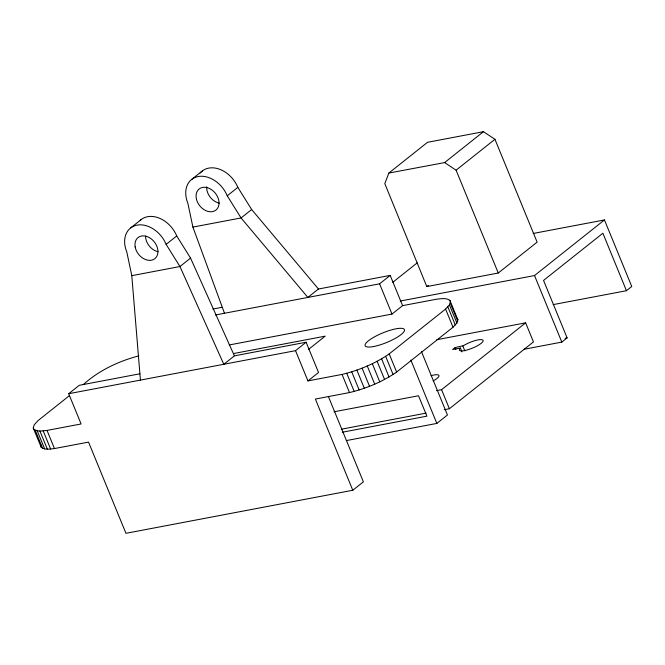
<?xml version="1.0" encoding="UTF-8"?>
<svg xmlns="http://www.w3.org/2000/svg" width="665" height="665" viewBox="0 0 665 665"><rect width="100%" height="100%" fill="white"/><g stroke="black" fill="none" stroke-linecap="round" stroke-linejoin="round"><path stroke-width="1" d="M328.335 396.39L363.381 481.834L352.783 490.263L125.943 533.313L88.545 442.109L54.472 448.567C50.174 448.942 45.062 450.188 41.297 447.42L33.25 428.044L34.256 424.736L38.113 420.538L69.534 395.559M40.831 444.669L41.297 447.42M307.937 380.912L318.535 372.483L306.124 342.234L295.534 350.663L307.937 380.912L342.043 374.428C358.759 370.372 375.01 363.705 389.191 353.905L445.583 309.067L449.44 304.869L450.446 301.561L449.839 300.331C446.082 297.571 440.97 298.818 436.672 299.184L402.599 305.642L392.001 314.071L229.25 344.96M352.783 490.263L315.376 399.058L349.491 392.574C366.199 388.526 382.458 381.86 396.639 372.051L453.023 327.213L456.888 323.015L457.886 319.715L449.839 300.331M388.85 173.058L384.802 183.607L426.805 286.59L498.276 273.024L537.129 242.135L494.943 139.284L483.455 131.687L427.52 142.302L388.85 173.058L444.602 162.584L483.455 131.687M460.404 348.053L459.997 348.435A12.81 3.117 -22.3 0 0 471.385 348.551A12.81 3.117 -22.3 0 0 482.383 339.807A12.81 3.117 -22.3 0 0 463.472 345.667L455.109 347.562L452.632 349.524L460.404 348.053L461.967 351.868M130.855 227.787L141.454 219.367M191.961 179.201L202.559 170.78M166.125 244.379L176.724 235.95L190.556 258.111L234.396 355.85L223.806 364.279L179.957 266.532L166.125 244.379A25.619 19.036 51.5 0 0 137.023 225.127A25.619 19.036 51.5 0 0 126.766 251.852L131.795 275.676L140.423 380.097M224.487 313.257L192.9 227.089L187.871 203.266A25.619 19.036 51.5 0 1 198.128 176.541A25.619 19.036 51.5 0 1 227.231 195.793L237.829 187.364L251.661 209.525L318.46 289.009L390.189 275.393L402.599 305.642M190.556 258.111L179.957 266.532L131.795 275.676M251.661 209.525L241.062 217.945L192.9 227.089M33.25 428.044L33.857 429.274C37.614 432.034 42.726 430.795 47.024 430.421L81.097 423.962L68.695 393.713L79.293 385.293L139.908 373.788M83.225 384.669C98.894 370.438 118.503 361.228 138.827 355.875M444.602 162.584L456.09 170.182L494.943 139.284M318.46 289.009L307.87 297.43L241.062 217.945L227.231 195.793M215.394 314.986L379.59 283.822L390.189 275.393M392.816 282.268L417.213 262.866M308.394 349.507L325.185 336.158L233.498 353.556M426.805 286.59L428.426 285.302M400.18 301.054L534.519 275.551L604.46 219.949L631.75 286.49L626.455 290.705L553.172 304.612M436.473 390.654L441.577 389.682L525.633 322.841L533.455 341.901L449.39 408.742L444.287 409.715M346.315 440.596L436.847 423.414L447.445 414.993L421.46 351.635M524.161 349.25L561.817 342.101L567.112 337.887L543.538 280.414L602.881 233.232L626.455 290.705M533.214 233.465L604.46 219.949M212.858 309.05L221.944 307.33M234.396 355.85L306.124 342.234M68.695 393.713L295.534 350.663M436.83 339.699L525.633 322.841M565.075 338.277L567.112 337.887M333.988 411.801L418.526 395.758L426.897 416.174L342.359 432.225M341.552 429.166L426.09 413.123M457.287 318.485L457.886 319.715M534.519 275.551L561.817 342.101M456.09 170.182L498.276 273.024M450.313 303.082L457.753 321.237M449.44 304.869L456.888 323.015M447.853 306.873L455.301 325.027M462.873 346.091L464.827 350.854M445.583 309.067L453.023 327.213M455.109 347.562L455.891 349.466M441.577 389.682L449.39 408.742M379.59 283.822L392.001 314.071M410.862 360.056L436.847 423.414M389.191 353.905L396.639 372.051M385.65 356.34L393.09 374.486M381.594 358.809L389.042 376.964M377.122 361.278L384.57 379.432M372.317 363.688L379.757 381.835M367.263 365.991L374.711 384.137M362.084 368.144L369.524 386.29M356.864 370.097L364.304 388.244M351.719 371.818L359.158 389.964M346.748 373.273L354.187 391.419M342.043 374.428L349.491 392.574M47.024 430.421L54.472 448.567M43.192 430.887L50.64 449.033M39.9 431.003L47.348 449.149M37.215 430.77L44.655 448.917M35.187 430.189L42.627 448.335M431.028 375.683A12.81 3.117 -22.3 0 1 438.942 375.492A12.81 3.117 -22.3 0 1 433.173 380.92M158.17 251.736A13.483 10.017 51.5 0 1 145.56 236.1M140.182 220.431A25.619 19.036 51.5 0 1 176.724 235.95M200.148 173.058A25.619 19.036 51.5 0 1 237.829 187.364M219.267 203.141A13.483 10.017 51.5 0 1 206.699 186.757M373.663 346.523A21.238 5.17 -22.3 0 0 404.478 330.572A21.238 5.17 -22.3 0 0 376.224 335.933A21.238 5.17 -22.3 0 0 373.663 346.523M135.161 246.881A13.483 10.017 51.5 0 0 153.923 259.292A13.483 10.017 51.5 0 0 150.265 238.17A13.483 10.017 51.5 0 0 135.161 246.881M196.491 199.367A13.483 10.017 51.5 0 0 215.759 210.223A13.483 10.017 51.5 0 0 210.414 188.993A13.483 10.017 51.5 0 0 196.491 199.367"/></g></svg>
